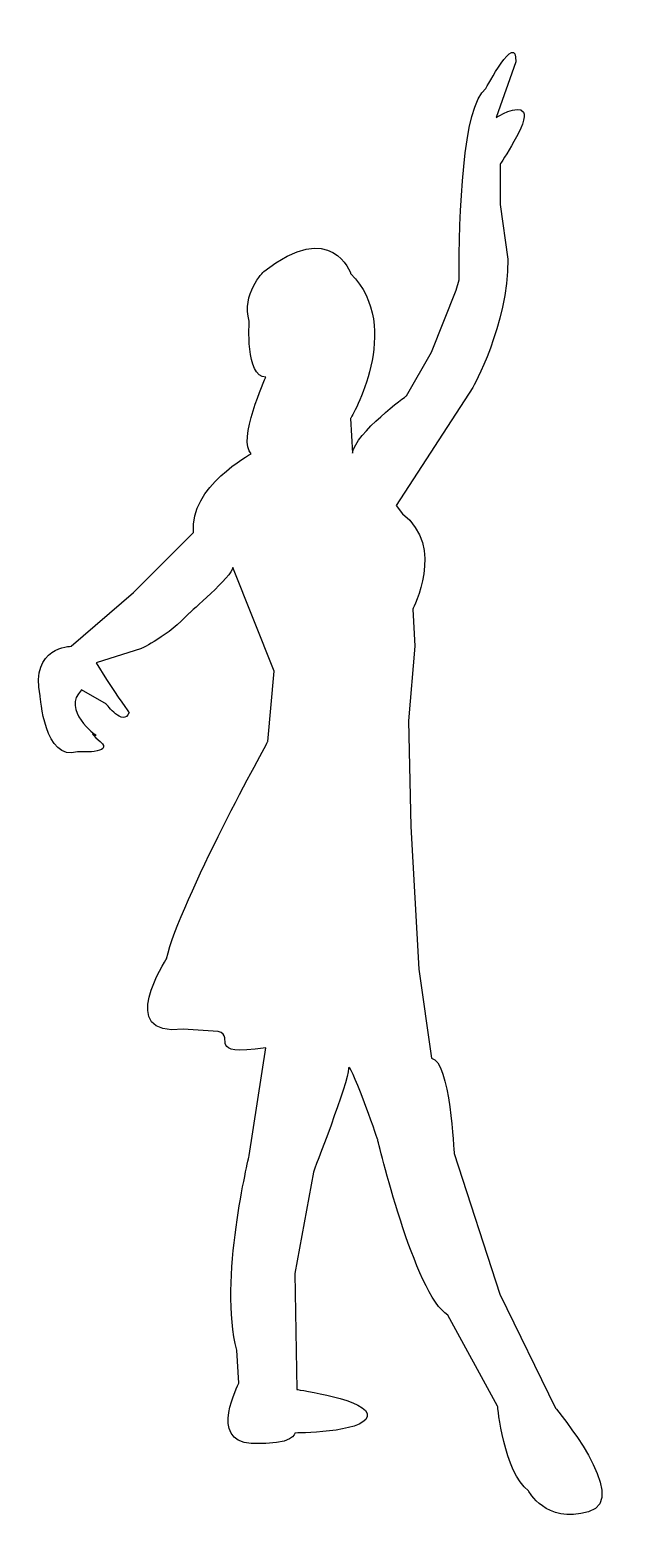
# Model space of a CAD drawing. Header units: centimetres. Extents: x -4 to 4.4, y -10.7 to 10.
import ezdxf

# ---------------------------------------------------------------- set-up
doc = ezdxf.new("R2010")
doc.units = ezdxf.units.CM
doc.header["$MEASUREMENT"] = 0
doc.layers.add('Camada 1', color=7, linetype='Continuous')

msp = doc.modelspace()

# ---------------------------------------------------------------- linework, layer by layer
at = {"layer": 'Camada 1'}
msp.add_open_spline([(3.29565, -9.10511), (3.29565, -9.10511), (2.51942, -7.52385), (2.51942, -7.52385), (2.51942, -7.52385), (2.51942, -7.52385), (1.88693, -5.56879), (1.88693, -5.56879), (1.88693, -5.56879), (1.88693, -5.56879), (1.82941, -4.27511), (1.57065, -4.24632), (1.57065, -4.24632), (1.57065, -4.24632), (1.39814, -3.01), (1.39814, -3.01), (1.39814, -3.01), (1.39814, -3.01), (1.28318, -1.02623), (1.28318, -1.02623), (1.28318, -1.02623), (1.28318, -1.02623), (1.25437, 0.44004), (1.25437, 0.44004), (1.25437, 0.44004), (1.25437, 0.44004), (1.34062, 1.47504), (1.34062, 1.47504), (1.34062, 1.47504), (1.34062, 1.47504), (1.31189, 1.99254), (1.31189, 1.99254), (1.31189, 1.99254), (1.31189, 1.99254), (1.77187, 2.85506), (1.16812, 3.31503), (1.16812, 3.31503), (1.16812, 3.31503), (1.08187, 3.42999), (1.08187, 3.42999), (1.08187, 3.42999), (1.08187, 3.42999), (2.14568, 5.06877), (2.14568, 5.06877), (2.14568, 5.06877), (2.14568, 5.06877), (2.63437, 5.93129), (2.63437, 6.85132), (2.63437, 6.85132), (2.63437, 6.85132), (2.52547, 7.61181), (2.52547, 7.61181), (2.52547, 7.61181), (2.52547, 7.61181), (2.52547, 8.17169), (2.52547, 8.17169), (2.52547, 8.17169), (2.52547, 8.17169), (2.93047, 8.77015), (2.85263, 8.89101), (2.85263, 8.89101), (2.7749, 9.01179), (2.47258, 8.81714), (2.47258, 8.81714), (2.47258, 8.81714), (2.47258, 8.81714), (2.74396, 9.59044), (2.74396, 9.59044), (2.74396, 9.59044), (2.75449, 10.0346), (2.32888, 9.22185), (2.32888, 9.22185), (2.32888, 9.22185), (2.00291, 8.98179), (1.95542, 7.45337), (1.9559, 6.56578), (1.9559, 6.56578), (1.9559, 6.56578), (1.91566, 6.42007), (1.91566, 6.42007), (1.91566, 6.42007), (1.91566, 6.42007), (1.57064, 5.55755), (1.57064, 5.55755), (1.57064, 5.55755), (1.57064, 5.55755), (1.22565, 4.9538), (1.22565, 4.9538), (1.22565, 4.9538), (1.22565, 4.9538), (0.51863, 4.44162), (0.47458, 4.15859), (0.47458, 4.15859), (0.47458, 4.15859), (0.44939, 4.63754), (0.44939, 4.63754), (0.44939, 4.63754), (0.44939, 4.63754), (1.19692, 5.90265), (0.44939, 6.65009), (0.44939, 6.65009), (0.44939, 6.65009), (0.19065, 7.42635), (-0.75812, 6.6788), (-0.75812, 6.6788), (-0.75812, 6.6788), (-1.07432, 6.36252), (-0.95934, 5.98879), (-0.95934, 5.98879), (-0.95934, 5.98879), (-1.01697, 5.21253), (-0.72939, 5.21253), (-0.72939, 5.21253), (-0.72939, 5.21253), (-1.13182, 4.32131), (-0.93061, 4.1488), (-0.93061, 4.1488), (-0.93061, 4.1488), (-1.79302, 3.68874), (-1.73558, 3.05628), (-1.73558, 3.05628), (-1.73558, 3.05628), (-2.56936, 2.2225), (-2.56936, 2.2225), (-2.56936, 2.2225), (-2.56936, 2.2225), (-3.43188, 1.47505), (-3.43188, 1.47505), (-3.43188, 1.47505), (-3.43188, 1.47505), (-4.0069, 1.47505), (-3.86312, 0.78504), (-3.86312, 0.78504), (-3.86312, 0.78504), (-3.8056, -0.13492), (-3.34559, 0.00878), (-3.34559, 0.00878), (-3.34559, 0.00878), (-2.82801, -0.02001), (-3.02931, 0.15248), (-3.02931, 0.15248), (-3.23061, 0.32499), (-3.08683, 0.23873), (-3.08683, 0.23873), (-3.08683, 0.23873), (-3.08683, 0.23873), (-3.57552, 0.5838), (-3.28805, 0.8713), (-3.28805, 0.8713), (-3.28805, 0.8713), (-2.94306, 0.67), (-2.94306, 0.67), (-2.94306, 0.67), (-2.94306, 0.67), (-2.71311, 0.3538), (-2.62686, 0.55501), (-2.62686, 0.55501), (-2.62686, 0.55501), (-2.79926, 0.78496), (-2.94306, 1.01499), (-2.94306, 1.01499), (-2.94306, 1.01499), (-3.08683, 1.24502), (-3.08683, 1.24502), (-3.08683, 1.24502), (-3.08683, 1.24502), (-2.45434, 1.44624), (-2.45434, 1.44624), (-2.45434, 1.44624), (-2.45434, 1.44624), (-2.08054, 1.61875), (-1.79307, 1.93503), (-1.79307, 1.93503), (-1.79307, 1.93503), (-1.18932, 2.45245), (-1.18932, 2.56752), (-1.18932, 2.56752), (-1.18932, 2.56752), (-0.6143, 1.13007), (-0.6143, 1.13007), (-0.6143, 1.13007), (-0.6143, 1.13007), (-0.70055, 0.15251), (-0.70055, 0.15251), (-0.70055, 0.15251), (-0.70055, 0.15251), (-1.90816, -2.03255), (-2.10938, -2.86625), (-2.10938, -2.86625), (-2.10938, -2.86625), (-2.82812, -3.95869), (-1.87935, -3.8437), (-1.87935, -3.8437), (-1.87935, -3.8437), (-1.39056, -3.87243), (-1.39056, -3.87243), (-1.39056, -3.87243), (-1.1318, -3.95868), (-1.59186, -4.21742), (-0.72937, -4.10246), (-0.72937, -4.10246), (-0.72937, -4.10246), (-0.95932, -5.59744), (-0.95932, -5.59744), (-0.95932, -5.59744), (-0.95932, -5.59744), (-1.39056, -7.35126), (-1.13183, -8.30003), (-1.13183, -8.30003), (-1.13183, -8.30003), (-1.10312, -8.76001), (-1.10312, -8.76001), (-1.10312, -8.76001), (-1.10312, -8.76001), (-1.53436, -9.56508), (-0.93061, -9.59382), (-0.93061, -9.59382), (-0.32686, -9.62253), (-0.32686, -9.45002), (-0.32686, -9.45002), (-0.32686, -9.45002), (-0.32686, -9.45002), (0.62199, -9.44994), (0.67943, -9.21999), (0.67943, -9.21999), (0.73687, -8.99007), (-0.29813, -8.84627), (-0.29813, -8.84627), (-0.29813, -8.84627), (-0.29813, -8.84627), (-0.32684, -7.23623), (-0.32684, -7.23623), (-0.32684, -7.23623), (-0.32684, -7.23623), (-0.0681, -5.82751), (-0.0681, -5.82751), (-0.0681, -5.82751), (-0.0681, -5.82751), (0.42069, -4.56246), (0.42069, -4.38998), (0.42069, -4.38998), (0.42069, -4.21745), (0.82312, -5.36754), (0.82312, -5.36754), (0.82312, -5.36754), (0.82312, -5.36754), (1.34072, -7.55252), (1.80068, -7.81126), (1.80068, -7.81126), (1.80068, -7.81126), (2.49069, -9.07631), (2.49069, -9.07631), (2.49069, -9.07631), (2.49069, -9.07631), (2.57694, -9.99627), (2.92193, -10.255), (2.92193, -10.255), (2.92193, -10.255), (3.15188, -10.71508), (3.75566, -10.54258), (3.75566, -10.54258), (4.35941, -10.37011), (3.29565, -9.10511), (3.29565, -9.10511)], degree=3, knots=[0, 0, 0, 0, 0.01492537, 0.01492537, 0.01492537, 0.01492537, 0.02985075, 0.02985075, 0.02985075, 0.02985075, 0.04477612, 0.04477612, 0.04477612, 0.04477612, 0.05970149, 0.05970149, 0.05970149, 0.05970149, 0.07462687, 0.07462687, 0.07462687, 0.07462687, 0.08955224, 0.08955224, 0.08955224, 0.08955224, 0.10447761, 0.10447761, 0.10447761, 0.10447761, 0.11940299, 0.11940299, 0.11940299, 0.11940299, 0.13432836, 0.13432836, 0.13432836, 0.13432836, 0.14925373, 0.14925373, 0.14925373, 0.14925373, 0.1641791, 0.1641791, 0.1641791, 0.1641791, 0.17910448, 0.17910448, 0.17910448, 0.17910448, 0.19402985, 0.19402985, 0.19402985, 0.19402985, 0.20895522, 0.20895522, 0.20895522, 0.20895522, 0.2238806, 0.2238806, 0.2238806, 0.2238806, 0.23880597, 0.23880597, 0.23880597, 0.23880597, 0.25373134, 0.25373134, 0.25373134, 0.25373134, 0.26865672, 0.26865672, 0.26865672, 0.26865672, 0.28358209, 0.28358209, 0.28358209, 0.28358209, 0.29850746, 0.29850746, 0.29850746, 0.29850746, 0.31343284, 0.31343284, 0.31343284, 0.31343284, 0.32835821, 0.32835821, 0.32835821, 0.32835821, 0.34328358, 0.34328358, 0.34328358, 0.34328358, 0.35820896, 0.35820896, 0.35820896, 0.35820896, 0.37313433, 0.37313433, 0.37313433, 0.37313433, 0.3880597, 0.3880597, 0.3880597, 0.3880597, 0.40298507, 0.40298507, 0.40298507, 0.40298507, 0.41791045, 0.41791045, 0.41791045, 0.41791045, 0.43283582, 0.43283582, 0.43283582, 0.43283582, 0.44776119, 0.44776119, 0.44776119, 0.44776119, 0.46268657, 0.46268657, 0.46268657, 0.46268657, 0.47761194, 0.47761194, 0.47761194, 0.47761194, 0.49253731, 0.49253731, 0.49253731, 0.49253731, 0.50746269, 0.50746269, 0.50746269, 0.50746269, 0.52238806, 0.52238806, 0.52238806, 0.52238806, 0.53731343, 0.53731343, 0.53731343, 0.53731343, 0.55223881, 0.55223881, 0.55223881, 0.55223881, 0.56716418, 0.56716418, 0.56716418, 0.56716418, 0.58208955, 0.58208955, 0.58208955, 0.58208955, 0.59701493, 0.59701493, 0.59701493, 0.59701493, 0.6119403, 0.6119403, 0.6119403, 0.6119403, 0.62686567, 0.62686567, 0.62686567, 0.62686567, 0.64179104, 0.64179104, 0.64179104, 0.64179104, 0.65671642, 0.65671642, 0.65671642, 0.65671642, 0.67164179, 0.67164179, 0.67164179, 0.67164179, 0.68656716, 0.68656716, 0.68656716, 0.68656716, 0.70149254, 0.70149254, 0.70149254, 0.70149254, 0.71641791, 0.71641791, 0.71641791, 0.71641791, 0.73134328, 0.73134328, 0.73134328, 0.73134328, 0.74626866, 0.74626866, 0.74626866, 0.74626866, 0.76119403, 0.76119403, 0.76119403, 0.76119403, 0.7761194, 0.7761194, 0.7761194, 0.7761194, 0.79104478, 0.79104478, 0.79104478, 0.79104478, 0.80597015, 0.80597015, 0.80597015, 0.80597015, 0.82089552, 0.82089552, 0.82089552, 0.82089552, 0.8358209, 0.8358209, 0.8358209, 0.8358209, 0.85074627, 0.85074627, 0.85074627, 0.85074627, 0.86567164, 0.86567164, 0.86567164, 0.86567164, 0.88059701, 0.88059701, 0.88059701, 0.88059701, 0.89552239, 0.89552239, 0.89552239, 0.89552239, 0.91044776, 0.91044776, 0.91044776, 0.91044776, 0.92537313, 0.92537313, 0.92537313, 0.92537313, 0.94029851, 0.94029851, 0.94029851, 0.94029851, 0.95522388, 0.95522388, 0.95522388, 0.95522388, 0.97014925, 0.97014925, 0.97014925, 0.97014925, 1, 1, 1, 1], dxfattribs=at)

doc.saveas('drawing.dxf')
